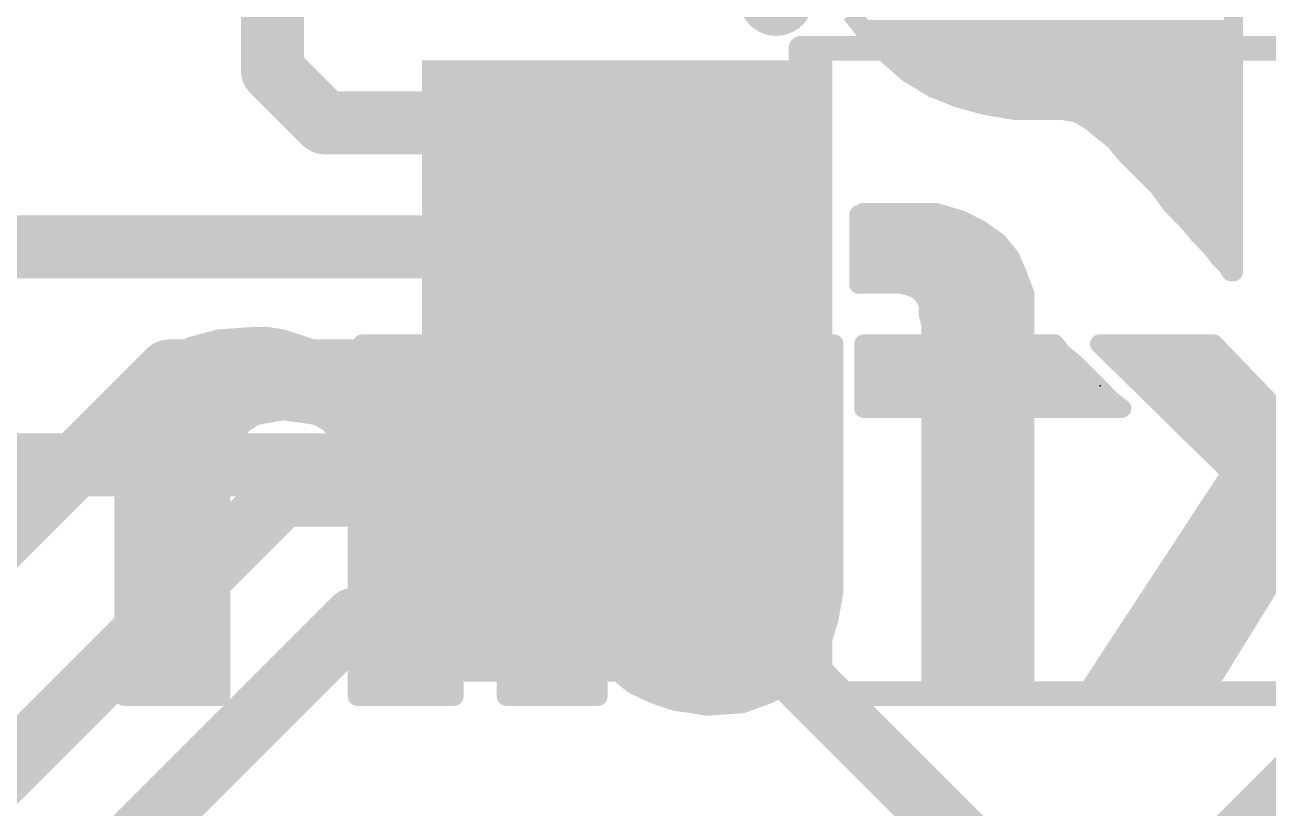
# Model space of a CAD drawing. Extents: x -33 to 74, y -15 to 28.
# Drawn here: x 6.31 to 11.31, y 10.05 to 13.2 of the extents above; entities that cross this region are included whole.
import ezdxf

# ---------------------------------------------------------------- set-up
doc = ezdxf.new("R2010")
doc.units = 0
for name, color, linetype in [('1', 12, 'CONTINUOUS'), ('16', 132, 'CONTINUOUS'), ('21', 41, 'CONTINUOUS'), ('22', 40, 'CONTINUOUS'), ('23', 53, 'CONTINUOUS'), ('29', 40, 'CONTINUOUS'), ('31', 253, 'CONTINUOUS'), ('51', 53, 'CONTINUOUS')]:
    doc.layers.add(name, color=color, linetype=linetype)

# ---------------------------------------------------------------- blocks, each defined once
blk = doc.blocks.new('RECT')
blk.add_solid([(-0.5, -0.5), (0.5, -0.5), (-0.5, 0.5), (0.5, 0.5)])

msp = doc.modelspace()

# ---------------------------------------------------------------- linework, layer by layer
at = {"layer": '1', "const_width": 0.254}
for points in [[(7.3025, 13.0175), (7.3025, 14.55)], [(7.5125, 12.8075), (7.3025, 13.0175)], [(8.7313, 12.8075), (7.5125, 12.8075)], [(8.7313, 12.3075), (3.735, 12.3075)], [(6.8863, 11.8075), (4.9213, 9.8425)], [(8.7313, 11.8075), (6.8863, 11.8075)], [(7.3388, 11.3075), (5.715, 9.6837)], [(8.7313, 11.3075), (7.3388, 11.3075)], [(7.6325, 10.8075), (6.6675, 9.8425)], [(8.7313, 10.8075), (7.6325, 10.8075)], [(11.1125, 9.8425), (11.5888, 10.3187)]]:
    msp.add_lwpolyline(points, dxfattribs=at)
at = {"layer": '1', "const_width": 0.127}
for points in [[(7.3474, 13.0624, 1), (7.2576, 12.9726)], [(7.239, 13.0175, 1), (7.366, 13.0175)], [(7.5125, 12.871, 1), (7.5125, 12.744)], [(8.7313, 12.744, 1), (8.7313, 12.871)], [(7.4676, 12.7626, 1), (7.5574, 12.8524)], [(8.7313, 12.244, 1), (8.7313, 12.371)], [(6.8863, 11.871, 1), (6.8863, 11.744)], [(6.9312, 11.7626, 1), (6.8413, 11.8524)], [(8.7313, 11.744, 1), (8.7313, 11.871)], [(7.3388, 11.371, 1), (7.3388, 11.244)], [(7.3837, 11.2626, 1), (7.2938, 11.3524)], [(8.7313, 11.244, 1), (8.7313, 11.371)], [(7.6325, 10.871, 1), (7.6325, 10.744)], [(7.6774, 10.7626, 1), (7.5876, 10.8524)], [(8.7313, 10.744, 1), (8.7313, 10.871)]]:
    msp.add_lwpolyline(points, format="xyb", dxfattribs=at)
at = {"layer": '16', "const_width": 0.254}
for points in [[(1.27, 11.43), (8.5725, 11.43)], [(8.5725, 11.43), (11.1125, 8.89)]]:
    msp.add_lwpolyline(points, dxfattribs=at)
at = {"layer": '16', "const_width": 0.127}
for points in [[(8.6174, 11.4749, 1), (8.5276, 11.3851)], [(8.5725, 11.3665, 1), (8.5725, 11.4935)]]:
    msp.add_lwpolyline(points, format="xyb", dxfattribs=at)
at = {"layer": '21'}
for points, const_width in [([(9.3313, 13.2075, 1), (9.3313, 13.4075, 1), (9.3313, 13.2075)], 0.1), ([(9.4313, 13.1325, 1), (9.4313, 13.0825)], 0.05), ([(9.4313, 10.5325, 1), (9.4313, 10.4825)], 0.05)]:
    msp.add_lwpolyline(points, format="xyb", dxfattribs=dict(at, const_width=const_width))
at = {"layer": '21', "const_width": 0.1}
for points in [[(9.4313, 13.1075), (12.4313, 13.1075)], [(9.4313, 10.5075), (12.4313, 10.5075)]]:
    msp.add_lwpolyline(points, dxfattribs=at)
at = {"layer": '22', "const_width": 0.0762}
for points in [[(11.174, 13.4868), (11.174, 12.2068)], [(9.704, 13.1568), (9.634, 13.2468)], [(9.6839, 13.1826), (11.174, 13.1826)], [(9.784, 13.0768), (9.704, 13.1568)], [(9.7544, 13.1064), (11.174, 13.1064)], [(9.864, 13.0068), (9.784, 13.0768)], [(9.8372, 13.0302), (11.174, 13.0302)], [(9.964, 12.9467), (9.864, 13.0068)], [(9.9519, 12.954), (11.174, 12.954)], [(10.064, 12.9068), (9.964, 12.9467)], [(10.174, 12.8768), (10.064, 12.9068)], [(10.1702, 12.8778), (11.174, 12.8778)], [(10.294, 12.8567), (10.174, 12.8768)], [(10.484, 12.8567), (10.294, 12.8567)], [(10.544, 12.8468), (10.484, 12.8567)], [(10.594, 12.8168), (10.544, 12.8468)], [(10.644, 12.7767), (10.594, 12.8168)], [(10.6129, 12.8016), (11.174, 12.8016)], [(10.694, 12.7368), (10.644, 12.7767)], [(10.744, 12.6768), (10.694, 12.7368)], [(10.7035, 12.7254), (11.174, 12.7254)], [(10.804, 12.6168), (10.744, 12.6768)], [(10.7716, 12.6492), (11.174, 12.6492)], [(10.874, 12.5468), (10.804, 12.6168)], [(10.8478, 12.573), (11.174, 12.573)], [(10.924, 12.4768), (10.874, 12.5468)], [(10.9097, 12.4968), (11.174, 12.4968)], [(9.684, 12.4467), (9.664, 12.4367)], [(9.664, 12.4367), (9.664, 12.1568)], [(9.974, 12.4467), (9.684, 12.4467)], [(10.074, 12.4168), (9.974, 12.4467)], [(10.984, 12.4168), (10.924, 12.4768)], [(9.664, 12.4206), (10.0612, 12.4206)], [(10.154, 12.3768), (10.074, 12.4168)], [(10.9802, 12.4206), (11.174, 12.4206)], [(11.034, 12.3567), (10.984, 12.4168)], [(9.664, 12.3444), (10.1993, 12.3444)], [(10.224, 12.3268), (10.154, 12.3768)], [(11.084, 12.3068), (11.034, 12.3567)], [(11.0464, 12.3444), (11.174, 12.3444)], [(10.274, 12.2668), (10.224, 12.3268)], [(11.114, 12.2668), (11.084, 12.3068)], [(9.664, 12.2682), (10.2728, 12.2682)], [(10.304, 12.1967), (10.274, 12.2668)], [(11.1129, 12.2682), (11.174, 12.2682)], [(11.144, 12.2368), (11.114, 12.2668)], [(11.164, 12.2068), (11.144, 12.2368)], [(9.664, 12.192), (10.3058, 12.192)], [(10.334, 12.1168), (10.304, 12.1967)], [(11.174, 12.2068), (11.164, 12.2068)], [(9.664, 12.1568), (9.834, 12.1568)], [(9.834, 12.1568), (9.874, 12.1468)], [(9.874, 12.1468), (9.894, 12.1368)], [(9.894, 12.1368), (9.914, 12.1268)], [(9.914, 12.1268), (9.934, 12.0968)], [(9.9213, 12.1158), (10.334, 12.1158)], [(9.934, 12.0968), (9.944, 12.0768)], [(10.334, 11.9168), (10.334, 12.1168)], [(9.944, 12.0768), (9.944, 12.0368)], [(9.944, 12.0396), (10.334, 12.0396)], [(9.944, 12.0368), (9.954, 11.9968)], [(9.954, 11.9968), (9.954, 11.9168)], [(7.084, 11.9367), (6.974, 11.9068)], [(7.224, 11.9467), (7.084, 11.9367)], [(7.284, 11.9467), (7.224, 11.9467)], [(7.344, 11.9367), (7.284, 11.9467)], [(7.404, 11.9168), (7.344, 11.9367)], [(9.954, 11.9634), (10.334, 11.9634)], [(6.974, 11.9068), (6.884, 11.8567)], [(6.9388, 11.8872), (7.4783, 11.8872)], [(7.464, 11.8968), (7.404, 11.9168)], [(7.524, 11.8567), (7.464, 11.8968)], [(8.034, 11.9168), (7.664, 11.9168)], [(7.664, 11.9168), (7.664, 11.7168)], [(7.664, 11.8872), (8.034, 11.8872)], [(8.034, 11.7368), (8.034, 11.9168)], [(8.634, 11.9168), (8.244, 11.9168)], [(8.244, 11.9168), (8.244, 10.6768)], [(8.244, 11.8872), (8.634, 11.8872)], [(8.634, 11.0668), (8.634, 11.9168)], [(9.564, 11.9168), (9.184, 11.9168)], [(9.184, 11.9168), (9.184, 11.1167)], [(9.184, 11.8872), (9.564, 11.8872)], [(9.564, 10.9168), (9.564, 11.9168)], [(9.954, 11.9168), (9.684, 11.9168)], [(9.684, 11.9168), (9.684, 11.6568)], [(9.684, 11.8872), (10.4762, 11.8872)], [(10.454, 11.9168), (10.334, 11.9168)], [(10.484, 11.8768), (10.454, 11.9168)], [(11.094, 11.9168), (10.634, 11.9168)], [(10.634, 11.9168), (11.164, 11.3968)], [(10.6641, 11.8872), (11.1224, 11.8872)], [(11.584, 11.4068), (11.094, 11.9168)], [(6.884, 11.8567), (6.814, 11.7868)], [(7.574, 11.8168), (7.524, 11.8567)], [(10.524, 11.8468), (10.484, 11.8768)], [(10.554, 11.8168), (10.524, 11.8468)], [(6.814, 11.7868), (6.764, 11.7068)], [(6.8383, 11.811), (7.5798, 11.811)], [(7.614, 11.7767), (7.574, 11.8168)], [(7.664, 11.811), (8.034, 11.811)], [(8.244, 11.811), (8.634, 11.811)], [(9.184, 11.811), (9.564, 11.811)], [(9.684, 11.811), (10.5598, 11.811)], [(10.584, 11.7868), (10.554, 11.8168)], [(10.624, 11.7468), (10.584, 11.7868)], [(10.7418, 11.811), (11.1956, 11.811)], [(6.7815, 11.7348), (7.642, 11.7348)], [(7.654, 11.7168), (7.614, 11.7767)], [(7.664, 11.7348), (8.034, 11.7348)], [(8.034, 10.4968), (8.034, 11.7368)], [(8.244, 11.7348), (8.634, 11.7348)], [(9.184, 11.7348), (9.564, 11.7348)], [(9.684, 11.7348), (10.636, 11.7348)], [(10.654, 11.7168), (10.624, 11.7468)], [(10.8194, 11.7348), (11.2688, 11.7348)], [(6.764, 11.7068), (6.734, 11.6067)], [(7.664, 11.7168), (7.654, 11.7168)], [(10.684, 11.6867), (10.654, 11.7168)], [(10.724, 11.6568), (10.684, 11.6867)], [(6.7496, 11.6586), (8.034, 11.6586)], [(7.234, 11.6268), (7.284, 11.6368)], [(7.284, 11.6368), (7.344, 11.6468)], [(7.344, 11.6468), (7.424, 11.6368)], [(7.424, 11.6368), (7.484, 11.6268)], [(8.244, 11.6586), (8.634, 11.6586)], [(9.184, 11.6586), (9.564, 11.6586)], [(9.684, 11.6586), (10.7215, 11.6586)], [(9.684, 11.6568), (9.954, 11.6568)], [(9.954, 11.6568), (9.954, 10.4968)], [(10.334, 11.6568), (10.724, 11.6568)], [(10.334, 11.5068), (10.334, 11.6568)], [(10.8971, 11.6586), (11.342, 11.6586)], [(6.734, 11.6067), (6.714, 11.4968)], [(6.7296, 11.5824), (7.1732, 11.5824)], [(7.154, 11.5568), (7.184, 11.5968)], [(7.184, 11.5968), (7.234, 11.6268)], [(7.484, 11.6268), (7.534, 11.5968)], [(7.534, 11.5968), (7.574, 11.5468)], [(7.5455, 11.5824), (8.034, 11.5824)], [(8.244, 11.5824), (8.634, 11.5824)], [(9.184, 11.5824), (9.564, 11.5824)], [(9.954, 11.5824), (10.334, 11.5824)], [(10.9748, 11.5824), (11.4152, 11.5824)], [(7.124, 11.5068), (7.154, 11.5568)], [(7.574, 11.5468), (7.604, 11.4968)], [(6.714, 11.4968), (6.704, 11.3667)], [(6.7157, 11.5062), (7.1239, 11.5062)], [(7.114, 11.4467), (7.124, 11.5068)], [(7.5983, 11.5062), (8.034, 11.5062)], [(7.604, 11.4968), (7.634, 11.4268)], [(8.244, 11.5062), (8.634, 11.5062)], [(9.184, 11.5062), (9.564, 11.5062)], [(9.954, 11.5062), (10.334, 11.5062)], [(10.334, 10.4968), (10.334, 11.5068)], [(11.0524, 11.5062), (11.4885, 11.5062)], [(7.104, 11.3768), (7.114, 11.4467)], [(6.7089, 11.43), (7.1116, 11.43)], [(7.6326, 11.43), (8.034, 11.43)], [(7.634, 11.4268), (7.644, 11.3368)], [(8.244, 11.43), (8.634, 11.43)], [(9.184, 11.43), (9.564, 11.43)], [(9.954, 11.43), (10.334, 11.43)], [(11.164, 11.3968), (10.574, 10.4968)], [(11.1301, 11.43), (11.5617, 11.43)], [(6.704, 11.3667), (6.704, 10.4968)], [(6.704, 11.3538), (7.1011, 11.3538)], [(7.094, 11.2968), (7.104, 11.3768)], [(7.6421, 11.3538), (8.034, 11.3538)], [(7.644, 11.3368), (7.644, 10.4968)], [(8.244, 11.3538), (8.634, 11.3538)], [(9.184, 11.3538), (9.564, 11.3538)], [(9.954, 11.3538), (10.334, 11.3538)], [(11.1358, 11.3538), (11.974, 11.3538)], [(7.094, 10.4968), (7.094, 11.2968)], [(6.704, 11.2776), (7.094, 11.2776)], [(7.644, 11.2776), (8.034, 11.2776)], [(8.244, 11.2776), (8.634, 11.2776)], [(9.184, 11.2776), (9.564, 11.2776)], [(9.954, 11.2776), (10.334, 11.2776)], [(11.0859, 11.2776), (11.974, 11.2776)], [(6.704, 11.2014), (7.094, 11.2014)], [(7.644, 11.2014), (8.034, 11.2014)], [(8.244, 11.2014), (8.634, 11.2014)], [(9.184, 11.2014), (9.564, 11.2014)], [(9.954, 11.2014), (10.334, 11.2014)], [(11.0359, 11.2014), (11.974, 11.2014)], [(6.704, 11.1252), (7.094, 11.1252)], [(7.644, 11.1252), (8.034, 11.1252)], [(8.244, 11.1252), (8.634, 11.1252)], [(9.184, 11.1167), (9.174, 11.0368)], [(9.184, 11.1252), (9.564, 11.1252)], [(9.954, 11.1252), (10.334, 11.1252)], [(10.986, 11.1252), (11.433, 11.1252)], [(11.044, 10.4968), (11.434, 11.1268)], [(6.704, 11.049), (7.094, 11.049)], [(7.644, 11.049), (8.034, 11.049)], [(8.244, 11.049), (8.6362, 11.049)], [(8.644, 10.9868), (8.634, 11.0668)], [(9.174, 11.0368), (9.164, 10.9568)], [(9.1755, 11.049), (9.564, 11.049)], [(9.954, 11.049), (10.334, 11.049)], [(10.936, 11.049), (11.3859, 11.049)], [(8.674, 10.9168), (8.644, 10.9868)], [(6.704, 10.9728), (7.094, 10.9728)], [(7.644, 10.9728), (8.034, 10.9728)], [(8.244, 10.9728), (8.65, 10.9728)], [(9.164, 10.9568), (9.154, 10.8968)], [(9.166, 10.9728), (9.564, 10.9728)], [(9.954, 10.9728), (10.334, 10.9728)], [(10.8861, 10.9728), (11.3387, 10.9728)], [(6.704, 10.8966), (7.094, 10.8966)], [(7.644, 10.8966), (8.034, 10.8966)], [(8.244, 10.8966), (8.6841, 10.8966)], [(8.704, 10.8567), (8.674, 10.9168)], [(9.154, 10.8968), (9.124, 10.8567)], [(9.1539, 10.8966), (9.5603, 10.8966)], [(9.544, 10.8068), (9.564, 10.9168)], [(9.954, 10.8966), (10.334, 10.8966)], [(10.8361, 10.8966), (11.2915, 10.8966)], [(8.744, 10.8168), (8.704, 10.8567)], [(9.124, 10.8567), (9.094, 10.8168)], [(6.704, 10.8204), (7.094, 10.8204)], [(7.644, 10.8204), (8.034, 10.8204)], [(8.244, 10.8204), (8.7404, 10.8204)], [(8.794, 10.7868), (8.744, 10.8168)], [(8.854, 10.7767), (8.794, 10.7868)], [(9.044, 10.7868), (8.994, 10.7767)], [(9.094, 10.8168), (9.044, 10.7868)], [(9.0967, 10.8204), (9.5465, 10.8204)], [(9.514, 10.7068), (9.544, 10.8068)], [(9.954, 10.8204), (10.334, 10.8204)], [(10.7862, 10.8204), (11.2444, 10.8204)], [(6.704, 10.7442), (7.094, 10.7442)], [(7.644, 10.7442), (8.034, 10.7442)], [(8.244, 10.7442), (9.5252, 10.7442)], [(8.934, 10.7668), (8.854, 10.7767)], [(8.994, 10.7767), (8.934, 10.7668)], [(9.954, 10.7442), (10.334, 10.7442)], [(10.7362, 10.7442), (11.1972, 10.7442)], [(8.614, 10.4968), (8.614, 10.6967)], [(8.614, 10.6967), (8.624, 10.6967)], [(8.624, 10.6967), (8.664, 10.6368)], [(9.464, 10.6167), (9.514, 10.7068)], [(6.704, 10.668), (7.094, 10.668)], [(7.644, 10.668), (8.034, 10.668)], [(8.244, 10.6768), (8.244, 10.4968)], [(8.244, 10.668), (8.614, 10.668)], [(8.6432, 10.668), (9.4925, 10.668)], [(8.664, 10.6368), (8.704, 10.5868)], [(9.954, 10.668), (10.334, 10.668)], [(10.6863, 10.668), (11.15, 10.668)], [(6.704, 10.5918), (7.094, 10.5918)], [(7.644, 10.5918), (8.034, 10.5918)], [(8.244, 10.5918), (8.614, 10.5918)], [(8.7, 10.5918), (9.4349, 10.5918)], [(8.704, 10.5868), (8.754, 10.5468)], [(9.394, 10.5568), (9.464, 10.6167)], [(9.954, 10.5918), (10.334, 10.5918)], [(10.6363, 10.5918), (11.1028, 10.5918)], [(8.754, 10.5468), (8.814, 10.5168)], [(9.304, 10.5068), (9.394, 10.5568)], [(6.704, 10.5156), (7.094, 10.5156)], [(6.704, 10.4968), (7.094, 10.4968)], [(7.644, 10.5156), (8.034, 10.5156)], [(7.644, 10.4968), (8.034, 10.4968)], [(8.244, 10.5156), (8.614, 10.5156)], [(8.244, 10.4968), (8.614, 10.4968)], [(8.814, 10.5168), (8.864, 10.4968)], [(8.8169, 10.5156), (9.3199, 10.5156)], [(8.864, 10.4968), (8.924, 10.4768)], [(9.194, 10.4668), (9.304, 10.5068)], [(9.954, 10.5156), (10.334, 10.5156)], [(9.954, 10.4968), (10.334, 10.4968)], [(10.574, 10.4968), (11.044, 10.4968)], [(10.5864, 10.5156), (11.0557, 10.5156)], [(8.924, 10.4768), (8.994, 10.4668)], [(8.994, 10.4668), (9.054, 10.4568)], [(9.054, 10.4568), (9.194, 10.4668)]]:
    msp.add_lwpolyline(points, dxfattribs=at)
at = {"layer": '22', "const_width": 0.0381}
for points in [[(9.6839, 13.2017, 1), (9.6839, 13.1636)], [(9.7175, 13.1702, 1), (9.6905, 13.1433)], [(9.689, 13.1451, 1), (9.719, 13.1684)], [(11.174, 13.1636, 1), (11.174, 13.2017)], [(9.7544, 13.1255, 1), (9.7544, 13.0874)], [(11.174, 13.0874, 1), (11.174, 13.1255)], [(9.7965, 13.0911, 1), (9.7715, 13.0624)], [(9.7705, 13.0633, 1), (9.7975, 13.0902)], [(9.8372, 13.0493, 1), (9.8372, 13.0112)], [(9.8738, 13.0231, 1), (9.8542, 12.9904)], [(9.8515, 12.9924, 1), (9.8765, 13.0211)], [(11.174, 13.0112, 1), (11.174, 13.0493)], [(9.9519, 12.9731, 1), (9.9519, 12.935)], [(9.9711, 12.9644, 1), (9.9569, 12.9291)], [(9.9542, 12.9304, 1), (9.9738, 12.9631)], [(11.174, 12.935, 1), (11.174, 12.9731)], [(10.069, 12.9251, 1), (10.059, 12.8884)], [(10.0569, 12.8891, 1), (10.0711, 12.9244)], [(10.1702, 12.8969, 1), (10.1702, 12.8588)], [(10.1771, 12.8955, 1), (10.1709, 12.858)], [(10.169, 12.8584, 1), (10.179, 12.8951)], [(10.294, 12.8758, 1), (10.294, 12.8377)], [(10.2909, 12.838, 1), (10.2971, 12.8755)], [(10.4871, 12.8755, 1), (10.4809, 12.838)], [(10.484, 12.8377, 1), (10.484, 12.8758)], [(10.5538, 12.8631, 1), (10.5342, 12.8304)], [(10.5409, 12.828, 1), (10.5471, 12.8655)], [(11.174, 12.8588, 1), (11.174, 12.8969)], [(10.6059, 12.8316, 1), (10.5821, 12.8019)], [(10.5842, 12.8004, 1), (10.6038, 12.8331)], [(10.6129, 12.8207, 1), (10.6129, 12.7826)], [(11.174, 12.7826, 1), (11.174, 12.8207)], [(10.6559, 12.7916, 1), (10.6321, 12.7619)], [(10.6321, 12.7619, 1), (10.6559, 12.7916)], [(10.7086, 12.7489, 1), (10.6794, 12.7246)], [(10.6821, 12.7219, 1), (10.7059, 12.7516)], [(10.7035, 12.7445, 1), (10.7035, 12.7064)], [(11.174, 12.7064, 1), (11.174, 12.7445)], [(10.7575, 12.6902, 1), (10.7305, 12.6633)], [(10.7294, 12.6646, 1), (10.7586, 12.6889)], [(10.7716, 12.6683, 1), (10.7716, 12.6302)], [(11.174, 12.6302, 1), (11.174, 12.6683)], [(10.8175, 12.6302, 1), (10.7905, 12.6033)], [(10.7905, 12.6033, 1), (10.8175, 12.6302)], [(10.8478, 12.5921, 1), (10.8478, 12.554)], [(10.8895, 12.5578, 1), (10.8585, 12.5357)], [(10.8605, 12.5333, 1), (10.8875, 12.5602)], [(11.174, 12.554, 1), (11.174, 12.5921)], [(10.9097, 12.5159, 1), (10.9097, 12.4778)], [(11.174, 12.4778, 1), (11.174, 12.5159)], [(9.683, 12.4367, 1), (9.6449, 12.4367)], [(9.6555, 12.4538, 1), (9.6725, 12.4197)], [(9.684, 12.4658, 1), (9.684, 12.4277)], [(9.6925, 12.4297, 1), (9.6755, 12.4638)], [(9.9795, 12.465, 1), (9.9685, 12.4285)], [(9.974, 12.4277, 1), (9.974, 12.4658)], [(10.9375, 12.4902, 1), (10.9105, 12.4633)], [(10.9085, 12.4657, 1), (10.9395, 12.4878)], [(9.664, 12.4397, 1), (9.664, 12.4016)], [(10.0825, 12.4338, 1), (10.0655, 12.3997)], [(10.0612, 12.4016, 1), (10.0612, 12.4397)], [(10.0685, 12.3985, 1), (10.0795, 12.435)], [(10.9802, 12.4397, 1), (10.9802, 12.4016)], [(10.9986, 12.4289, 1), (10.9694, 12.4046)], [(10.9705, 12.4033, 1), (10.9975, 12.4302)], [(11.174, 12.4016, 1), (11.174, 12.4397)], [(9.664, 12.3635, 1), (9.664, 12.3254)], [(10.1651, 12.3923, 1), (10.1429, 12.3612)], [(10.1455, 12.3597, 1), (10.1625, 12.3938)], [(10.1993, 12.3254, 1), (10.1993, 12.3635)], [(11.0475, 12.3702, 1), (11.0205, 12.3433)], [(11.0194, 12.3446, 1), (11.0486, 12.3689)], [(11.0464, 12.3635, 1), (11.0464, 12.3254)], [(11.174, 12.3254, 1), (11.174, 12.3635)], [(10.2386, 12.3389, 1), (10.2094, 12.3146)], [(10.2129, 12.3112, 1), (10.2351, 12.3423)], [(11.0992, 12.3182, 1), (11.0688, 12.2953)], [(11.0705, 12.2933, 1), (11.0975, 12.3202)], [(9.664, 12.2873, 1), (9.664, 12.2492)], [(10.2915, 12.2743, 1), (10.2565, 12.2592)], [(10.2594, 12.2546, 1), (10.2886, 12.2789)], [(10.2728, 12.2492, 1), (10.2728, 12.2873)], [(11.1129, 12.2873, 1), (11.1129, 12.2492)], [(11.1275, 12.2802, 1), (11.1005, 12.2533)], [(11.0988, 12.2553, 1), (11.1292, 12.2782)], [(11.1599, 12.2473, 1), (11.1281, 12.2262)], [(11.174, 12.2492, 1), (11.174, 12.2873)], [(9.664, 12.2111, 1), (9.664, 12.173)], [(10.3218, 12.2034, 1), (10.2862, 12.1901)], [(10.2865, 12.1892, 1), (10.3215, 12.2043)], [(10.3058, 12.173, 1), (10.3058, 12.2111)], [(11.1305, 12.2233, 1), (11.1575, 12.2502)], [(11.164, 12.2258, 1), (11.164, 12.1877)], [(11.1481, 12.1962, 1), (11.1799, 12.2173)], [(11.155, 12.2068, 1), (11.1931, 12.2068)], [(11.174, 12.1877, 1), (11.174, 12.2258)], [(9.6449, 12.1568, 1), (9.683, 12.1568)], [(9.664, 12.1758, 1), (9.664, 12.1377)], [(9.8386, 12.1752, 1), (9.8294, 12.1383)], [(9.834, 12.1377, 1), (9.834, 12.1758)], [(9.8825, 12.1638, 1), (9.8655, 12.1297)], [(9.8694, 12.1283, 1), (9.8786, 12.1652)], [(9.9025, 12.1538, 1), (9.8855, 12.1197)], [(9.8855, 12.1197, 1), (9.9025, 12.1538)], [(9.9299, 12.1373, 1), (9.8981, 12.1162)], [(9.9213, 12.1349, 1), (9.9213, 12.0968)], [(9.9055, 12.1097, 1), (9.9225, 12.1438)], [(9.951, 12.1053, 1), (9.917, 12.0882)], [(9.9181, 12.0862, 1), (9.9499, 12.1073)], [(10.353, 12.1168, 1), (10.3149, 12.1168)], [(10.3162, 12.1101, 1), (10.3518, 12.1234)], [(10.334, 12.0968, 1), (10.334, 12.1349)], [(9.944, 12.0587, 1), (9.944, 12.0206)], [(9.9625, 12.0414, 1), (9.9255, 12.0321)], [(9.9631, 12.0768, 1), (9.925, 12.0768)], [(9.927, 12.0682, 1), (9.961, 12.0853)], [(10.334, 12.0206, 1), (10.334, 12.0587)], [(9.925, 12.0368, 1), (9.9631, 12.0368)], [(9.9731, 11.9968, 1), (9.935, 11.9968)], [(9.9355, 11.9921, 1), (9.9725, 12.0014)], [(7.0826, 11.9558, 1), (7.0854, 11.9177)], [(7.089, 11.9184, 1), (7.079, 11.9551)], [(7.224, 11.9658, 1), (7.224, 11.9277)], [(7.2254, 11.9277, 1), (7.2226, 11.9658)], [(7.2871, 11.9655, 1), (7.2809, 11.928)], [(7.284, 11.9277, 1), (7.284, 11.9658)], [(7.35, 11.9548, 1), (7.338, 11.9187)], [(7.3409, 11.918, 1), (7.3471, 11.9555)], [(9.954, 11.9825, 1), (9.954, 11.9444)], [(10.334, 11.9444, 1), (10.334, 11.9825)], [(6.9388, 11.9063, 1), (6.9388, 11.8681)], [(6.969, 11.9251, 1), (6.979, 11.8884)], [(6.9833, 11.8901, 1), (6.9647, 11.9234)], [(7.41, 11.9348, 1), (7.398, 11.8987)], [(7.398, 11.8987, 1), (7.41, 11.9348)], [(7.4746, 11.9126, 1), (7.4534, 11.8809)], [(7.458, 11.8787, 1), (7.47, 11.9148)], [(7.4783, 11.8681, 1), (7.4783, 11.9063)], [(7.664, 11.9063, 1), (7.664, 11.8681)], [(7.664, 11.9358, 1), (7.664, 11.8977)], [(7.6831, 11.9168, 1), (7.645, 11.9168)], [(8.0531, 11.9168, 1), (8.015, 11.9168)], [(8.034, 11.8977, 1), (8.034, 11.9358)], [(8.034, 11.8681, 1), (8.034, 11.9063)], [(8.263, 11.9168, 1), (8.2249, 11.9168)], [(8.244, 11.9063, 1), (8.244, 11.8681)], [(8.244, 11.9358, 1), (8.244, 11.8977)], [(8.6531, 11.9168, 1), (8.615, 11.9168)], [(8.634, 11.8977, 1), (8.634, 11.9358)], [(8.634, 11.8681, 1), (8.634, 11.9063)], [(9.184, 11.9063, 1), (9.184, 11.8681)], [(9.184, 11.9358, 1), (9.184, 11.8977)], [(9.2031, 11.9168, 1), (9.165, 11.9168)], [(9.5831, 11.9168, 1), (9.545, 11.9168)], [(9.564, 11.8977, 1), (9.564, 11.9358)], [(9.564, 11.8681, 1), (9.564, 11.9063)], [(9.684, 11.9063, 1), (9.684, 11.8681)], [(9.684, 11.9358, 1), (9.684, 11.8977)], [(9.7031, 11.9168, 1), (9.665, 11.9168)], [(9.935, 11.9168, 1), (9.9731, 11.9168)], [(9.954, 11.8977, 1), (9.954, 11.9358)], [(10.3149, 11.9168, 1), (10.353, 11.9168)], [(10.334, 11.9358, 1), (10.334, 11.8977)], [(10.4692, 11.9282, 1), (10.4388, 11.9053)], [(10.454, 11.8977, 1), (10.454, 11.9358)], [(10.4762, 11.8681, 1), (10.4762, 11.9063)], [(10.634, 11.9358, 1), (10.634, 11.8977)], [(10.6473, 11.9303, 1), (10.6207, 11.9032)], [(10.6641, 11.9063, 1), (10.6641, 11.8681)], [(11.1077, 11.9299, 1), (11.0803, 11.9036)], [(11.094, 11.8977, 1), (11.094, 11.9358)], [(11.1224, 11.8681, 1), (11.1224, 11.9063)], [(6.8747, 11.8734, 1), (6.8933, 11.8401)], [(6.8975, 11.8433, 1), (6.8705, 11.8702)], [(7.5359, 11.8716, 1), (7.5121, 11.8419)], [(7.5134, 11.8409, 1), (7.5346, 11.8726)], [(10.4954, 11.892, 1), (10.4726, 11.8615)], [(10.4688, 11.8653, 1), (10.4992, 11.8882)], [(10.5375, 11.8602, 1), (10.5105, 11.8333)], [(10.5126, 11.8315, 1), (10.5354, 11.862)], [(6.8302, 11.7767, 1), (6.7978, 11.7968)], [(6.8383, 11.83, 1), (6.8383, 11.7919)], [(7.5875, 11.8302, 1), (7.5605, 11.8033)], [(7.5621, 11.8019, 1), (7.5859, 11.8316)], [(7.5798, 11.7919, 1), (7.5798, 11.83)], [(7.664, 11.83, 1), (7.664, 11.7919)], [(8.034, 11.7919, 1), (8.034, 11.83)], [(8.244, 11.83, 1), (8.244, 11.7919)], [(8.634, 11.7919, 1), (8.634, 11.83)], [(9.184, 11.83, 1), (9.184, 11.7919)], [(9.564, 11.7919, 1), (9.564, 11.83)], [(9.684, 11.83, 1), (9.684, 11.7919)], [(10.5675, 11.8302, 1), (10.5405, 11.8033)], [(10.5405, 11.8033, 1), (10.5675, 11.8302)], [(10.5598, 11.7919, 1), (10.5598, 11.83)], [(10.5975, 11.8002, 1), (10.5705, 11.7733)], [(10.7418, 11.83, 1), (10.7418, 11.7919)], [(11.1956, 11.7919, 1), (11.1956, 11.83)], [(6.7815, 11.7538, 1), (6.7815, 11.7157)], [(6.8005, 11.8002, 1), (6.8275, 11.7733)], [(7.6299, 11.7873, 1), (7.5981, 11.7662)], [(7.6005, 11.7633, 1), (7.6275, 11.7902)], [(7.642, 11.7157, 1), (7.642, 11.7538)], [(7.664, 11.7538, 1), (7.664, 11.7157)], [(8.0531, 11.7368, 1), (8.015, 11.7368)], [(8.034, 11.7157, 1), (8.034, 11.7538)], [(8.244, 11.7538, 1), (8.244, 11.7157)], [(8.634, 11.7157, 1), (8.634, 11.7538)], [(9.184, 11.7538, 1), (9.184, 11.7157)], [(9.564, 11.7157, 1), (9.564, 11.7538)], [(9.684, 11.7538, 1), (9.684, 11.7157)], [(10.5705, 11.7733, 1), (10.5975, 11.8002)], [(10.6375, 11.7602, 1), (10.6105, 11.7333)], [(10.6105, 11.7333, 1), (10.6375, 11.7602)], [(10.636, 11.7157, 1), (10.636, 11.7538)], [(10.8194, 11.7538, 1), (10.8194, 11.7157)], [(11.2688, 11.7157, 1), (11.2688, 11.7538)], [(6.7478, 11.7168, 1), (6.7802, 11.6967)], [(6.7822, 11.7013, 1), (6.7458, 11.7122)], [(7.654, 11.7358, 1), (7.654, 11.6977)], [(7.6381, 11.7062, 1), (7.6699, 11.7273)], [(7.645, 11.7168, 1), (7.6831, 11.7168)], [(7.664, 11.6977, 1), (7.664, 11.7358)], [(8.015, 11.7368, 1), (8.0531, 11.7368)], [(10.6675, 11.7302, 1), (10.6405, 11.7033)], [(10.6405, 11.7033, 1), (10.6675, 11.7302)], [(10.6954, 11.702, 1), (10.6726, 11.6715)], [(6.7496, 11.6776, 1), (6.7496, 11.6395)], [(7.2809, 11.6555, 1), (7.2871, 11.618)], [(7.2877, 11.6181, 1), (7.2803, 11.6554)], [(7.3464, 11.6657, 1), (7.3416, 11.6278)], [(7.3471, 11.628, 1), (7.3409, 11.6655)], [(7.4271, 11.6555, 1), (7.4209, 11.618)], [(7.4216, 11.6178, 1), (7.4264, 11.6557)], [(8.034, 11.6395, 1), (8.034, 11.6776)], [(8.244, 11.6776, 1), (8.244, 11.6395)], [(8.634, 11.6395, 1), (8.634, 11.6776)], [(9.184, 11.6776, 1), (9.184, 11.6395)], [(9.564, 11.6395, 1), (9.564, 11.6776)], [(9.684, 11.6776, 1), (9.684, 11.6395)], [(9.684, 11.6758, 1), (9.684, 11.6377)], [(9.665, 11.6568, 1), (9.7031, 11.6568)], [(9.9731, 11.6568, 1), (9.935, 11.6568)], [(9.954, 11.6377, 1), (9.954, 11.6758)], [(10.353, 11.6568, 1), (10.3149, 11.6568)], [(10.334, 11.6758, 1), (10.334, 11.6377)], [(10.6705, 11.6733, 1), (10.6975, 11.7002)], [(10.7126, 11.6415, 1), (10.7354, 11.672)], [(10.7215, 11.6395, 1), (10.7215, 11.6776)], [(10.724, 11.6377, 1), (10.724, 11.6758)], [(10.8971, 11.6776, 1), (10.8971, 11.6395)], [(6.7296, 11.6014, 1), (6.7296, 11.5633)], [(6.7158, 11.6122, 1), (6.7522, 11.6013)], [(6.7527, 11.6033, 1), (6.7153, 11.6102)], [(7.1742, 11.6131, 1), (7.1938, 11.5804)], [(7.1992, 11.5853, 1), (7.1688, 11.6082)], [(7.1732, 11.5633, 1), (7.1732, 11.6014)], [(7.2303, 11.6454, 1), (7.2377, 11.6081)], [(7.2438, 11.6104, 1), (7.2242, 11.6431)], [(7.4938, 11.6431, 1), (7.4742, 11.6104)], [(7.4809, 11.608, 1), (7.4871, 11.6455)], [(7.5489, 11.6087, 1), (7.5191, 11.5848)], [(7.5242, 11.5804, 1), (7.5438, 11.6131)], [(7.5455, 11.6014, 1), (7.5455, 11.5633)], [(8.034, 11.5633, 1), (8.034, 11.6014)], [(8.244, 11.6014, 1), (8.244, 11.5633)], [(8.634, 11.5633, 1), (8.634, 11.6014)], [(9.184, 11.6014, 1), (9.184, 11.5633)], [(9.564, 11.5633, 1), (9.564, 11.6014)], [(9.954, 11.6014, 1), (9.954, 11.5633)], [(10.334, 11.5633, 1), (10.334, 11.6014)], [(10.9748, 11.6014, 1), (10.9748, 11.5633)], [(7.1388, 11.5682, 1), (7.1692, 11.5453)], [(7.1703, 11.5469, 1), (7.1377, 11.5666)], [(7.5903, 11.5566, 1), (7.5577, 11.5369)], [(7.5591, 11.5348, 1), (7.5889, 11.5587)], [(6.6953, 11.5002, 1), (6.7327, 11.4933)], [(6.733, 11.4953, 1), (6.695, 11.4982)], [(6.7157, 11.5252, 1), (6.7157, 11.4871)], [(7.1077, 11.5166, 1), (7.1403, 11.4969)], [(7.1428, 11.5036, 1), (7.1052, 11.5099)], [(7.1239, 11.4871, 1), (7.1239, 11.5252)], [(7.5983, 11.5252, 1), (7.5983, 11.4871)], [(7.6215, 11.5043, 1), (7.5865, 11.4892)], [(7.5877, 11.4869, 1), (7.6203, 11.5066)], [(8.034, 11.4871, 1), (8.034, 11.5252)], [(8.244, 11.5252, 1), (8.244, 11.4871)], [(8.634, 11.4871, 1), (8.634, 11.5252)], [(9.184, 11.5252, 1), (9.184, 11.4871)], [(9.564, 11.4871, 1), (9.564, 11.5252)], [(9.954, 11.5252, 1), (9.954, 11.4871)], [(10.353, 11.5068, 1), (10.3149, 11.5068)], [(10.3149, 11.5068, 1), (10.353, 11.5068)], [(10.334, 11.4871, 1), (10.334, 11.5252)], [(11.0524, 11.5252, 1), (11.0524, 11.4871)], [(7.0952, 11.4499, 1), (7.1328, 11.4436)], [(7.1329, 11.4441, 1), (7.0951, 11.4494)], [(6.7089, 11.449, 1), (6.7089, 11.4109)], [(7.1116, 11.4109, 1), (7.1116, 11.449)], [(7.6326, 11.449, 1), (7.6326, 11.4109)], [(7.6529, 11.4289, 1), (7.6151, 11.4246)], [(7.6165, 11.4192, 1), (7.6515, 11.4343)], [(8.034, 11.4109, 1), (8.034, 11.449)], [(8.244, 11.449, 1), (8.244, 11.4109)], [(8.634, 11.4109, 1), (8.634, 11.449)], [(9.184, 11.449, 1), (9.184, 11.4109)], [(9.564, 11.4109, 1), (9.564, 11.449)], [(9.954, 11.449, 1), (9.954, 11.4109)], [(10.334, 11.4109, 1), (10.334, 11.449)], [(11.1301, 11.449, 1), (11.1301, 11.4109)], [(11.1799, 11.3863, 1), (11.1481, 11.4072)], [(11.1507, 11.3832, 1), (11.1773, 11.4103)], [(6.7231, 11.3667, 1), (6.685, 11.3667)], [(6.704, 11.3728, 1), (6.704, 11.3347)], [(6.685, 11.3682, 1), (6.723, 11.3653)], [(7.0851, 11.3794, 1), (7.1229, 11.3741)], [(7.1229, 11.3744, 1), (7.0851, 11.3791)], [(7.1011, 11.3347, 1), (7.1011, 11.3728)], [(7.6421, 11.3728, 1), (7.6421, 11.3347)], [(7.6631, 11.3368, 1), (7.625, 11.3368)], [(8.034, 11.3347, 1), (8.034, 11.3728)], [(8.244, 11.3728, 1), (8.244, 11.3347)], [(8.634, 11.3347, 1), (8.634, 11.3728)], [(9.184, 11.3728, 1), (9.184, 11.3347)], [(9.564, 11.3347, 1), (9.564, 11.3728)], [(9.954, 11.3728, 1), (9.954, 11.3347)], [(10.334, 11.3347, 1), (10.334, 11.3728)], [(11.1358, 11.3728, 1), (11.1358, 11.3347)], [(7.1131, 11.2968, 1), (7.075, 11.2968)], [(7.6251, 11.3346, 1), (7.6629, 11.3389)], [(6.704, 11.2967, 1), (6.704, 11.2586)], [(7.0751, 11.2991, 1), (7.1129, 11.2944)], [(7.094, 11.2586, 1), (7.094, 11.2967)], [(7.644, 11.2967, 1), (7.644, 11.2586)], [(8.034, 11.2586, 1), (8.034, 11.2967)], [(8.244, 11.2967, 1), (8.244, 11.2586)], [(8.634, 11.2586, 1), (8.634, 11.2967)], [(9.184, 11.2967, 1), (9.184, 11.2586)], [(9.564, 11.2586, 1), (9.564, 11.2967)], [(9.954, 11.2967, 1), (9.954, 11.2586)], [(10.334, 11.2586, 1), (10.334, 11.2967)], [(11.0859, 11.2967, 1), (11.0859, 11.2586)], [(6.704, 11.2205, 1), (6.704, 11.1824)], [(7.094, 11.1824, 1), (7.094, 11.2205)], [(7.644, 11.2205, 1), (7.644, 11.1824)], [(8.034, 11.1824, 1), (8.034, 11.2205)], [(8.244, 11.2205, 1), (8.244, 11.1824)], [(8.634, 11.1824, 1), (8.634, 11.2205)], [(9.184, 11.2205, 1), (9.184, 11.1824)], [(9.564, 11.1824, 1), (9.564, 11.2205)], [(9.954, 11.2205, 1), (9.954, 11.1824)], [(10.334, 11.1824, 1), (10.334, 11.2205)], [(11.0359, 11.2205, 1), (11.0359, 11.1824)], [(6.704, 11.1443, 1), (6.704, 11.1062)], [(7.094, 11.1062, 1), (7.094, 11.1443)], [(7.644, 11.1443, 1), (7.644, 11.1062)], [(8.034, 11.1062, 1), (8.034, 11.1443)], [(8.244, 11.1443, 1), (8.244, 11.1062)], [(8.634, 11.1062, 1), (8.634, 11.1443)], [(9.184, 11.1443, 1), (9.184, 11.1062)], [(9.165, 11.1167, 1), (9.2031, 11.1167)], [(9.2029, 11.1144, 1), (9.1651, 11.1191)], [(9.564, 11.1062, 1), (9.564, 11.1443)], [(9.954, 11.1443, 1), (9.954, 11.1062)], [(10.334, 11.1062, 1), (10.334, 11.1443)], [(10.986, 11.1443, 1), (10.986, 11.1062)], [(6.704, 11.0681, 1), (6.704, 11.03)], [(7.094, 11.03, 1), (7.094, 11.0681)], [(7.644, 11.0681, 1), (7.644, 11.03)], [(8.034, 11.03, 1), (8.034, 11.0681)], [(8.244, 11.0681, 1), (8.244, 11.03)], [(8.6529, 11.0691, 1), (8.6151, 11.0644)], [(8.615, 11.0668, 1), (8.6531, 11.0668)], [(8.6362, 11.03, 1), (8.6362, 11.0681)], [(9.1929, 11.0344, 1), (9.1551, 11.0391)], [(9.1755, 11.0681, 1), (9.1755, 11.03)], [(9.564, 11.03, 1), (9.564, 11.0681)], [(9.954, 11.0681, 1), (9.954, 11.03)], [(10.334, 11.03, 1), (10.334, 11.0681)], [(10.936, 11.0681, 1), (10.936, 11.03)], [(8.6615, 10.9943, 1), (8.6265, 10.9792)], [(9.1551, 11.0391, 1), (9.1929, 11.0344)], [(6.704, 10.9919, 1), (6.704, 10.9538)], [(7.094, 10.9538, 1), (7.094, 10.9919)], [(7.644, 10.9919, 1), (7.644, 10.9538)], [(8.034, 10.9538, 1), (8.034, 10.9919)], [(8.244, 10.9919, 1), (8.244, 10.9538)], [(8.6251, 10.9844, 1), (8.6629, 10.9891)], [(8.65, 10.9538, 1), (8.65, 10.9919)], [(9.1451, 10.9591, 1), (9.1829, 10.9544)], [(9.1828, 10.9536, 1), (9.1452, 10.9599)], [(9.166, 10.9919, 1), (9.166, 10.9538)], [(9.564, 10.9538, 1), (9.564, 10.9919)], [(9.954, 10.9919, 1), (9.954, 10.9538)], [(10.334, 10.9538, 1), (10.334, 10.9919)], [(10.8861, 10.9919, 1), (10.8861, 10.9538)], [(6.704, 10.9157, 1), (6.704, 10.8776)], [(7.094, 10.8776, 1), (7.094, 10.9157)], [(7.644, 10.9157, 1), (7.644, 10.8776)], [(8.034, 10.8776, 1), (8.034, 10.9157)], [(8.244, 10.9157, 1), (8.244, 10.8776)], [(8.691, 10.9253, 1), (8.657, 10.9082)], [(8.6565, 10.9092, 1), (8.6915, 10.9243)], [(8.6841, 10.8776, 1), (8.6841, 10.9157)], [(9.1539, 10.9157, 1), (9.1539, 10.8776)], [(9.1352, 10.8999, 1), (9.1728, 10.8936)], [(9.1692, 10.8853, 1), (9.1388, 10.9082)], [(9.545, 10.9168, 1), (9.5831, 10.9168)], [(9.5827, 10.9133, 1), (9.5453, 10.9202)], [(9.5603, 10.8776, 1), (9.5603, 10.9157)], [(9.954, 10.9157, 1), (9.954, 10.8776)], [(10.334, 10.8776, 1), (10.334, 10.9157)], [(10.8361, 10.9157, 1), (10.8361, 10.8776)], [(11.2915, 10.8776, 1), (11.2915, 10.9157)], [(8.7175, 10.8702, 1), (8.6905, 10.8433)], [(8.687, 10.8482, 1), (8.721, 10.8653)], [(9.1088, 10.8682, 1), (9.1392, 10.8453)], [(9.1392, 10.8453, 1), (9.1088, 10.8682)], [(6.704, 10.8395, 1), (6.704, 10.8014)], [(7.094, 10.8014, 1), (7.094, 10.8395)], [(7.644, 10.8395, 1), (7.644, 10.8014)], [(8.034, 10.8014, 1), (8.034, 10.8395)], [(8.244, 10.8395, 1), (8.244, 10.8014)], [(8.7538, 10.8331, 1), (8.7342, 10.8004)], [(8.7305, 10.8033, 1), (8.7575, 10.8302)], [(8.7404, 10.8014, 1), (8.7404, 10.8395)], [(8.7971, 10.8055, 1), (8.7909, 10.768)], [(8.7842, 10.7704, 1), (8.8038, 10.8031)], [(9.0342, 10.8031, 1), (9.0538, 10.7704)], [(9.0477, 10.7681, 1), (9.0403, 10.8054)], [(9.0788, 10.8282, 1), (9.1092, 10.8053)], [(9.0967, 10.8395, 1), (9.0967, 10.8014)], [(9.1038, 10.8004, 1), (9.0842, 10.8331)], [(9.5253, 10.8102, 1), (9.5627, 10.8033)], [(9.5622, 10.8013, 1), (9.5258, 10.8122)], [(9.5465, 10.8014, 1), (9.5465, 10.8395)], [(9.954, 10.8395, 1), (9.954, 10.8014)], [(10.334, 10.8014, 1), (10.334, 10.8395)], [(10.7862, 10.8395, 1), (10.7862, 10.8014)], [(11.2444, 10.8014, 1), (11.2444, 10.8395)], [(6.704, 10.7633, 1), (6.704, 10.7252)], [(7.094, 10.7252, 1), (7.094, 10.7633)], [(7.644, 10.7633, 1), (7.644, 10.7252)], [(8.034, 10.7252, 1), (8.034, 10.7633)], [(8.244, 10.7633, 1), (8.244, 10.7252)], [(8.8564, 10.7957, 1), (8.8516, 10.7578)], [(8.8509, 10.758, 1), (8.8571, 10.7955)], [(8.9309, 10.7855, 1), (8.9371, 10.748)], [(8.9316, 10.7478, 1), (8.9364, 10.7857)], [(8.9903, 10.7954, 1), (8.9977, 10.7581)], [(8.9971, 10.758, 1), (8.9909, 10.7955)], [(9.5252, 10.7252, 1), (9.5252, 10.7633)], [(9.954, 10.7633, 1), (9.954, 10.7252)], [(10.334, 10.7252, 1), (10.334, 10.7633)], [(10.7362, 10.7633, 1), (10.7362, 10.7252)], [(11.1972, 10.7252, 1), (11.1972, 10.7633)], [(8.614, 10.7158, 1), (8.614, 10.6777)], [(8.6331, 10.6967, 1), (8.595, 10.6967)], [(8.6399, 10.7073, 1), (8.6081, 10.6862)], [(8.624, 10.6777, 1), (8.624, 10.7158)], [(9.4958, 10.7122, 1), (9.5322, 10.7013)], [(9.5307, 10.6975, 1), (9.4973, 10.716)], [(6.704, 10.6871, 1), (6.704, 10.649)], [(7.094, 10.649, 1), (7.094, 10.6871)], [(7.644, 10.6871, 1), (7.644, 10.649)], [(8.034, 10.649, 1), (8.034, 10.6871)], [(8.263, 10.6768, 1), (8.2249, 10.6768)], [(8.2249, 10.6768, 1), (8.263, 10.6768)], [(8.244, 10.6871, 1), (8.244, 10.649)], [(8.614, 10.649, 1), (8.614, 10.6871)], [(8.6432, 10.6871, 1), (8.6432, 10.649)], [(8.6789, 10.6487, 1), (8.6491, 10.6248)], [(9.4925, 10.649, 1), (9.4925, 10.6871)], [(9.954, 10.6871, 1), (9.954, 10.649)], [(10.334, 10.649, 1), (10.334, 10.6871)], [(10.6863, 10.6871, 1), (10.6863, 10.649)], [(11.15, 10.649, 1), (11.15, 10.6871)], [(6.704, 10.6109, 1), (6.704, 10.5728)], [(7.094, 10.5728, 1), (7.094, 10.6109)], [(7.644, 10.6109, 1), (7.644, 10.5728)], [(8.034, 10.5728, 1), (8.034, 10.6109)], [(8.244, 10.6109, 1), (8.244, 10.5728)], [(8.614, 10.5728, 1), (8.614, 10.6109)], [(8.6481, 10.6262, 1), (8.6799, 10.6473)], [(8.7, 10.6109, 1), (8.7, 10.5728)], [(8.7159, 10.6016, 1), (8.6921, 10.5719)], [(8.6891, 10.5748, 1), (8.7189, 10.5987)], [(9.4349, 10.5728, 1), (9.4349, 10.6109)], [(9.4473, 10.626, 1), (9.4807, 10.6075)], [(9.4764, 10.6023, 1), (9.4516, 10.6312)], [(9.954, 10.6109, 1), (9.954, 10.5728)], [(10.334, 10.5728, 1), (10.334, 10.6109)], [(10.6363, 10.6109, 1), (10.6363, 10.5728)], [(11.1028, 10.5728, 1), (11.1028, 10.6109)], [(8.7625, 10.5638, 1), (8.7455, 10.5297)], [(8.7421, 10.5319, 1), (8.7659, 10.5616)], [(9.3816, 10.5712, 1), (9.4064, 10.5423)], [(9.4033, 10.5401, 1), (9.3847, 10.5734)], [(6.704, 10.5347, 1), (6.704, 10.4966)], [(6.704, 10.5158, 1), (6.704, 10.4777)], [(7.094, 10.4966, 1), (7.094, 10.5347)], [(7.094, 10.4777, 1), (7.094, 10.5158)], [(7.644, 10.5347, 1), (7.644, 10.4966)], [(7.644, 10.5158, 1), (7.644, 10.4777)], [(8.034, 10.4966, 1), (8.034, 10.5347)], [(8.034, 10.4777, 1), (8.034, 10.5158)], [(8.244, 10.5347, 1), (8.244, 10.4966)], [(8.244, 10.5158, 1), (8.244, 10.4777)], [(8.614, 10.4966, 1), (8.614, 10.5347)], [(8.614, 10.4777, 1), (8.614, 10.5158)], [(8.8211, 10.5344, 1), (8.8069, 10.4991)], [(8.8169, 10.5347, 1), (8.8169, 10.4966)], [(8.8055, 10.4997, 1), (8.8225, 10.5338)], [(8.87, 10.5148, 1), (8.858, 10.4787)], [(8.8569, 10.4791, 1), (8.8711, 10.5144)], [(9.2947, 10.5234, 1), (9.3133, 10.4901)], [(9.3105, 10.4888, 1), (9.2975, 10.5247)], [(9.3199, 10.4966, 1), (9.3199, 10.5347)], [(9.954, 10.5347, 1), (9.954, 10.4966)], [(9.954, 10.5158, 1), (9.954, 10.4777)], [(10.334, 10.4966, 1), (10.334, 10.5347)], [(10.334, 10.4777, 1), (10.334, 10.5158)], [(10.574, 10.5158, 1), (10.574, 10.4777)], [(10.5581, 10.5072, 1), (10.5899, 10.4863)], [(10.5864, 10.5347, 1), (10.5864, 10.4966)], [(11.0278, 10.5068, 1), (11.0602, 10.4867)], [(11.044, 10.4777, 1), (11.044, 10.5158)], [(11.0557, 10.4966, 1), (11.0557, 10.5347)], [(6.685, 10.4968, 1), (6.7231, 10.4968)], [(7.075, 10.4968, 1), (7.1131, 10.4968)], [(7.625, 10.4968, 1), (7.6631, 10.4968)], [(8.015, 10.4968, 1), (8.0531, 10.4968)], [(8.2249, 10.4968, 1), (8.263, 10.4968)], [(8.595, 10.4968, 1), (8.6331, 10.4968)], [(8.9267, 10.4956, 1), (8.9213, 10.4579)], [(8.918, 10.4587, 1), (8.93, 10.4948)], [(8.9971, 10.4855, 1), (8.9909, 10.448)], [(8.9913, 10.4479, 1), (8.9967, 10.4856)], [(9.0526, 10.4758, 1), (9.0554, 10.4377)], [(9.0509, 10.438, 1), (9.0571, 10.4755)], [(9.1875, 10.4847, 1), (9.2005, 10.4488)], [(9.1954, 10.4477, 1), (9.1926, 10.4858)], [(9.935, 10.4968, 1), (9.9731, 10.4968)], [(10.3149, 10.4968, 1), (10.353, 10.4968)]]:
    msp.add_lwpolyline(points, format="xyb", dxfattribs=at)
at = {"layer": '23'}
msp.add_point((10.6363, 11.7475), dxfattribs=at)
at = {"layer": '51', "const_width": 0.1}
for points in [[(9.4313, 13.1075), (9.4313, 10.5075)], [(12.4313, 13.1075), (9.4313, 13.1075)], [(9.4313, 10.5075), (12.4313, 10.5075)]]:
    msp.add_lwpolyline(points, dxfattribs=at)
at = {"layer": '51', "const_width": 0.05}
for points in [[(9.4563, 13.1075, 1), (9.4063, 13.1075)], [(9.4313, 13.1325, 1), (9.4313, 13.0825)], [(9.4313, 10.5325, 1), (9.4313, 10.4825)], [(9.4063, 10.5075, 1), (9.4563, 10.5075)]]:
    msp.add_lwpolyline(points, format="xyb", dxfattribs=at)

# ---------------------------------------------------------------- block references
at = {"layer": '1', "xscale": 1.45, "yscale": 0.3}
for p in [(8.7313, 12.8075), (8.7313, 12.3075), (8.7313, 11.8075), (8.7313, 11.3075), (8.7313, 10.8075)]:
    msp.add_blockref('RECT', p, dxfattribs=at)
at = {"layer": '29', "xscale": 1.6532, "yscale": 0.5032}
for p in [(8.7313, 12.8075), (8.7313, 12.3075), (8.7313, 11.8075), (8.7313, 11.3075), (8.7313, 10.8075)]:
    msp.add_blockref('RECT', p, dxfattribs=at)
at = {"layer": '31', "xscale": 1.45, "yscale": 0.3}
for p in [(8.7313, 12.8075), (8.7313, 12.3075), (8.7313, 11.8075), (8.7313, 11.3075), (8.7313, 10.8075)]:
    msp.add_blockref('RECT', p, dxfattribs=at)

doc.saveas('drawing.dxf')
